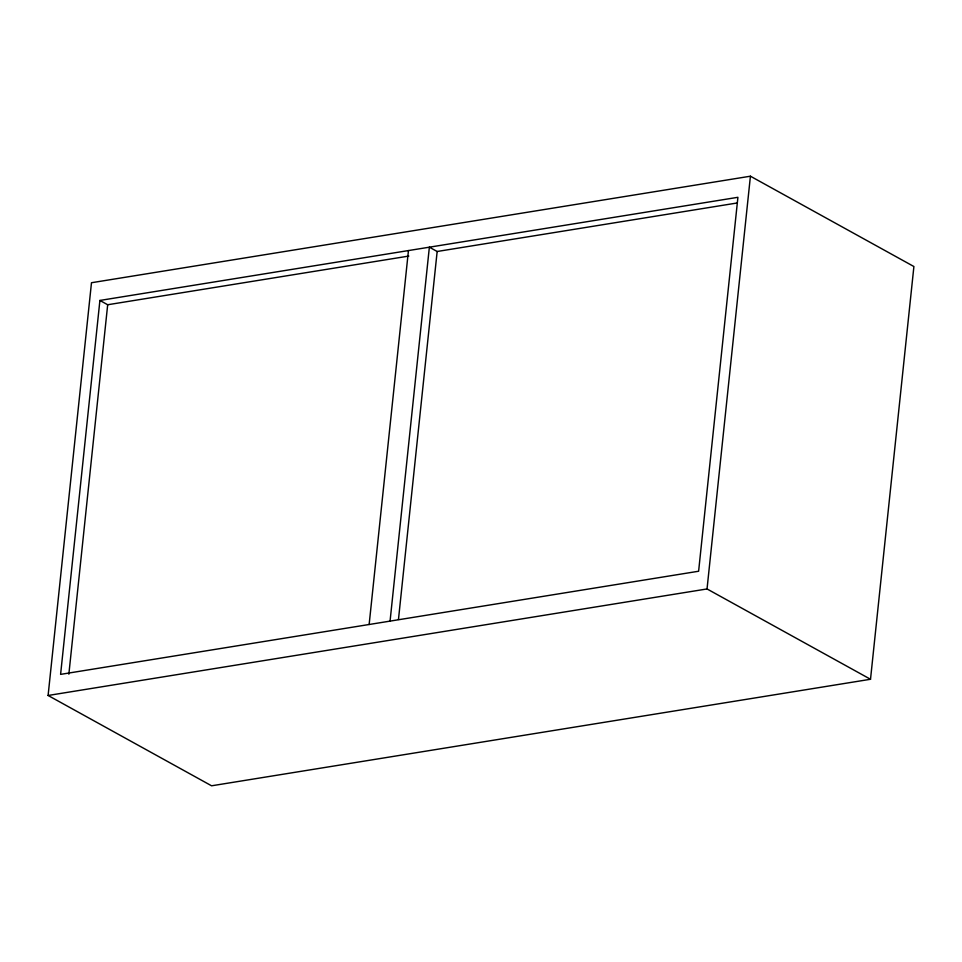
<?xml version="1.0" encoding="UTF-8"?>
<svg xmlns="http://www.w3.org/2000/svg" width="962" height="962" viewBox="0 0 962 962"><rect width="100%" height="100%" fill="white"/><g stroke="black" fill="none" stroke-linecap="round" stroke-linejoin="round"><path stroke-width="1.44" d="M48.1 695.478L91.486 282.732L750.42 176.202L913.9 266.522L870.514 679.268L211.58 785.798L48.1 695.478L707.034 588.948L870.514 679.268M99.904 300.445L60.594 674.374L698.616 571.236L737.914 197.306L99.904 300.445L107.684 304.75L408.814 256.072M68.855 674.206L107.684 304.75M369.143 624.494L408.453 250.565M390.067 621.115L429.365 247.186L437.157 251.491L736.796 203.042M398.472 619.456L437.157 251.491M707.034 588.948L750.42 176.202"/></g></svg>
